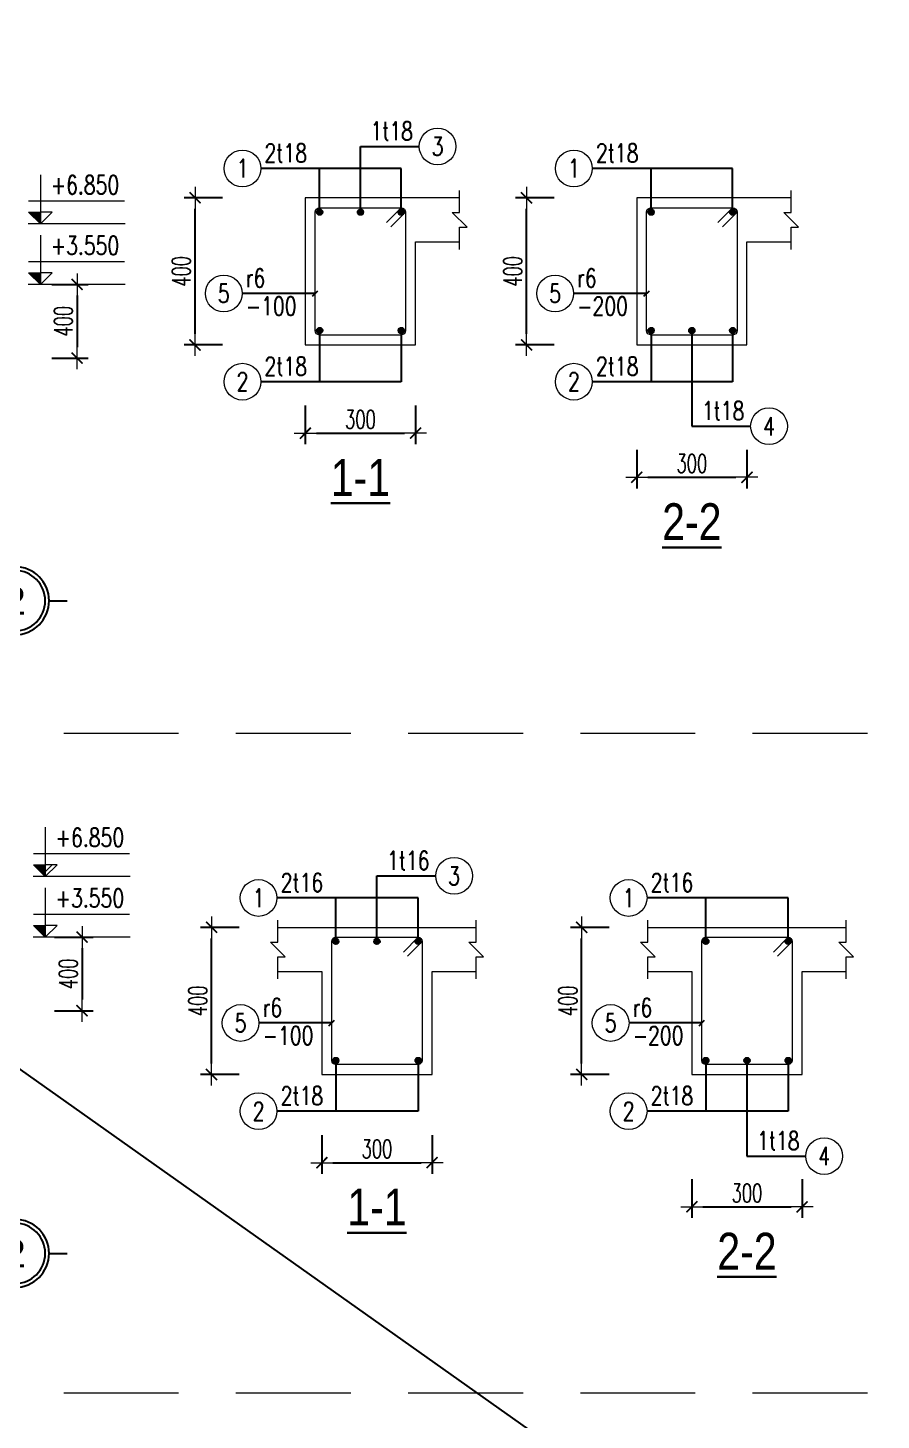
# Model space of a CAD drawing. Header units: millimetres. Extents: x -529861 to -223882, y -171969 to 61504.
# Drawn here: x -464540 to -459896, y -89836 to -82263 of the extents above; entities that cross this region are included whole.
import ezdxf
from ezdxf.enums import TextEntityAlignment as Align

# ---------------------------------------------------------------- set-up
doc = ezdxf.new("R2010")
doc.units = ezdxf.units.MM
doc.header["$LTSCALE"] = 5000
doc.linetypes.add('HIDDEN', pattern=[0.375, 0.25, -0.125])
doc.layers.get('Defpoints').update_dxf_attribs({"color": 143})
for name, color, linetype, lineweight in [('dim', 8, 'Continuous', 18), ('kata_dim', 8, 'Continuous', 15), ('kata_net khuat', 9, 'HIDDEN', 5), ('kata_net manh', 8, 'Continuous', 5), ('kata_net thay', 4, 'Continuous', 20), ('kata_text', 7, 'Continuous', 30), ('kata_thep chu', 1, 'Continuous', 35), ('kata_thep dai', 220, 'Continuous', 20), ('S-dims', 8, 'Continuous', 18)]:
    doc.layers.add(name, color=color, linetype=linetype, lineweight=lineweight)
doc.layers.add('KCS_Plotter', color=11, linetype='Continuous', plot=False)
doc.layers.add('text', color=255, linetype='Continuous')
doc.styles.add('AVANH', font='')
doc.styles.add('kata_text', font='arial.ttf', dxfattribs={"width": 0.8})
doc.styles.add('vnsimpli', font='vnsimli.shx', dxfattribs={"width": 0.65})
doc.styles.get('AVANH').set_extended_font_data('.VnArialH')
doc.dimstyles.new('kata_dim_20', dxfattribs={"dimscale": 20, "dimtxt": 2.5, "dimasz": 1.5, "dimexe": 1.5, "dimexo": 2.5, "dimtad": 1, "dimdec": 0, "dimzin": 0, "dimdsep": 46, "dimtxsty": 'vnsimpli', "dimblk": 'kata_block_ArchTick', "dimcen": 0.09, "dimdle": 1.2, "dimclrd": 8, "dimclre": 8, "dimclrt": 3, "dimadec": 0, "dimazin": 0, "dimtfac": 1, "dimtdec": 0, "dimtix": 1, "dimtofl": 0, "dimtmove": 0, "dimatfit": 3, "dimfxl": 3.75, "dimfxlon": 1, "dimtolj": 1, "dimtzin": 0, "dimarcsym": 0})
doc.dimstyles.new('kata_dim_40', dxfattribs={"dimscale": 40, "dimtxt": 2.5, "dimasz": 1.5, "dimexe": 1.5, "dimexo": 2.5, "dimtad": 1, "dimdec": 0, "dimzin": 0, "dimdsep": 46, "dimtxsty": 'vnsimpli', "dimblk": 'kata_block_ArchTick', "dimcen": 0.09, "dimdle": 1.2, "dimclrd": 8, "dimclre": 8, "dimclrt": 3, "dimadec": 0, "dimazin": 0, "dimtfac": 1, "dimtdec": 0, "dimtix": 1, "dimtofl": 0, "dimtmove": 0, "dimatfit": 3, "dimfxl": 3.75, "dimfxlon": 1, "dimtolj": 1, "dimtzin": 0, "dimarcsym": 0})

# ---------------------------------------------------------------- blocks, each defined once
blk = doc.blocks.new('kata_block_ArchTick')
at = {"color": 8}
blk.add_line((1, 0), (-1, 0), dxfattribs=at)
at = {"color": 8, "const_width": 0.15}
blk.add_lwpolyline([(-0.5, -0.5), (0.5, 0.5)], dxfattribs=at)
blk = doc.blocks.new('*D76')
at = {"layer": 'Defpoints', "color": 0, "linetype": 'ByBlock', "ltscale": 1500, "transparency": 16777216}
for p in [(-464509.204898637, -83658.93447364464), (-464509.204898637, -84058.93447364464), (-464271.9815060033, -84058.93447364464)]:
    blk.add_point(p, dxfattribs=at)
at = {"layer": 'kata_dim', "color": 8, "linetype": 'ByBlock', "lineweight": -2, "ltscale": 1500, "transparency": 16777216}
for p, q in [((-464409.204898637, -83658.93447364464), (-464211.9815060033, -83658.93447364464)), ((-464271.9815060033, -83718.93447364464), (-464271.9815060033, -83998.93447364464)), ((-464409.204898637, -84058.93447364464), (-464211.9815060033, -84058.93447364464))]:
    blk.add_line(p, q, dxfattribs=at)
at = {"layer": 'kata_dim', "color": 8, "linetype": 'ByBlock', "lineweight": -2, "ltscale": 1500, "transparency": 16777216, "xscale": 60, "yscale": 60, "zscale": 60}
for p, rotation in [((-464271.9815060033, -83658.93447364464), 90), ((-464271.9815060033, -84058.93447364464), 270)]:
    blk.add_blockref('kata_block_ArchTick', p, dxfattribs=dict(at, rotation=rotation))
at = {"layer": 'kata_dim', "color": 3, "linetype": 'ByBlock', "ltscale": 1500, "transparency": 16777216, "insert": (-464346.9815060032, -83858.93447364449), "char_height": 100, "attachment_point": 5, "rotation": 90, "style": 'vnsimpli'}
blk.add_mtext('\\A1;400', dxfattribs=at)
blk = doc.blocks.new('kata_block_CT')
at = {"layer": 'S-dims', "linetype": 'ByBlock', "ltscale": 1500}
blk.add_hatch(color=256, dxfattribs=at).paths.add_polyline_path([(-1.818989403545856e-12, 1.596954857557193), (-1.612010908635057, 1.596954857557193), (-1.818989403545856e-12, -4.547473508864641e-13)])
h = blk.add_hatch(dxfattribs=at)
h.set_pattern_fill('ANSI31', color=256, scale=1.406250541793835, style=0)
h.set_pattern_definition([(45.00000000000001, (-1.818989403545856e-12, 5.002220859751105e-12), (-3.157122508925225, 3.157122508925225), [])])
h.paths.add_polyline_path([(-1.818989403545856e-12, 1.596954857557193), (-1.818989403545856e-12, -4.547473508864641e-13), (1.612010908922457, 1.596954857557193)])
for p, q in [((-1.592704896860596, 3.140833880479022), (11.46947077315235, 3.140833880479022)), ((11.56125648125999, 5.002220859751105e-12), (-1.638695725139769, 5.002220859751105e-12))]:
    blk.add_line(p, q, dxfattribs=at)
for points in [[(-1.818989403545856e-12, 6.694950748643805), (-1.818989403545856e-12, -4.547473508864641e-13)], [(-1.818989403545856e-12, -4.547473508864641e-13), (-1.612010908635057, 1.596954857557193), (-1.818989403545856e-12, 1.596954857557193)], [(-1.818989403545856e-12, -4.547473508864641e-13), (1.612010908922457, 1.596954857557193), (-1.818989403545856e-12, 1.596954857557193)]]:
    blk.add_lwpolyline(points, dxfattribs=at)
at = {"layer": 'S-dims', "color": 3, "style": 'vnsimpli', "width": 0.75}
blk.add_attdef('CT', (1.409564409344966, 4.068271311703484), '', height=2.5, dxfattribs=at)
blk = doc.blocks.new('kata_block_GRID')
at = {"layer": 'dim', "color": 250, "linetype": 'Continuous', "lineweight": -3}
for p, q in [((-0.003069858671185699, 4.621936058582317), (-0.003069858671185699, 7.082257742461767)), ((-4.628075776428378, -0.003069858671263859), (-7.088397460513452, -0.003069858671263859)), ((4.633360719258999, -0.003069858729762842), (7.093682403344044, -0.003069858729762842)), ((-0.003069858729507047, -4.62807577604141), (-0.003069858729507047, -7.088397459920852))]:
    blk.add_line(p, q, dxfattribs=at)
at = {"layer": 'dim', "color": 250, "linetype": 'Continuous', "lineweight": -3, "extrusion": (0, 0, -1)}
blk.add_ellipse((-0.003069858729507047, -0.003069858729762842), major_axis=(-4.625005843929168, 0.0008261058644820616), ratio=0.9999999999162872, start_param=3.141414036333157, end_param=9.424599343512742, dxfattribs=at)
at = {"layer": 'dim', "color": 9, "linetype": 'Continuous', "lineweight": -3, "extrusion": (0, 0, -0.9999999999999999)}
blk.add_ellipse((-0.003069858729507047, -0.003069858729762842), major_axis=(-4.09891770926371, 0.00306985872976267), ratio=0.99999999991626, start_param=3.140843709996926, end_param=9.424029017176512, dxfattribs=at)
at = {"layer": 'text', "color": 33, "style": 'AVANH'}
blk.add_attdef('GRID', text='', height=3.75, dxfattribs=at).set_placement((0, 0), align=Align.MIDDLE)
blk = doc.blocks.new('*D85')
at = {"layer": 'Defpoints', "color": 0, "linetype": 'ByBlock', "ltscale": 1500, "transparency": 16777216}
for p in [(-463029.8932767363, -83987.61393276801), (-462429.8932767363, -83987.61393276801), (-462429.8932767363, -84467.61393276801)]:
    blk.add_point(p, dxfattribs=at)
at = {"layer": 'kata_dim', "color": 8, "linetype": 'ByBlock', "lineweight": -2, "ltscale": 1500, "transparency": 16777216}
for p, q in [((-463029.8932767363, -84317.61393276801), (-463029.8932767363, -84527.61393276801)), ((-462429.8932767363, -84317.61393276801), (-462429.8932767363, -84527.61393276801)), ((-462969.8932767363, -84467.61393276801), (-462489.8932767363, -84467.61393276801))]:
    blk.add_line(p, q, dxfattribs=at)
at = {"layer": 'kata_dim', "color": 8, "linetype": 'ByBlock', "lineweight": -2, "ltscale": 1500, "transparency": 16777216, "xscale": 60, "yscale": 60, "zscale": 60, "rotation": 180}
blk.add_blockref('kata_block_ArchTick', (-463029.8932767363, -84467.61393276801), dxfattribs=at)
at = {"layer": 'kata_dim', "color": 8, "linetype": 'ByBlock', "lineweight": -2, "ltscale": 1500, "transparency": 16777216, "xscale": 60, "yscale": 60, "zscale": 60}
blk.add_blockref('kata_block_ArchTick', (-462429.8932767363, -84467.61393276801), dxfattribs=at)
at = {"layer": 'kata_dim', "color": 3, "linetype": 'ByBlock', "ltscale": 1500, "transparency": 16777216, "insert": (-462729.8932767363, -84392.61393276801), "char_height": 100, "attachment_point": 5, "style": 'vnsimpli'}
blk.add_mtext('\\A1;300', dxfattribs=at)
blk = doc.blocks.new('kata_block_TD')
at = {"color": 6, "linetype": 'ByBlock', "lineweight": -2, "style": 'kata_text', "width": 0.8}
blk.add_attdef('SECTDET2', text='', height=5, dxfattribs=at).set_placement((0, 7.970649532882817), align=Align.CENTER)
at = {"color": 0, "linetype": 'ByBlock', "lineweight": -2, "style": 'kata_text', "width": 0.8}
blk.add_attdef('SECTDET1', text='', height=5, dxfattribs=at).set_placement((0, 1.470649532882817), align=Align.CENTER)
blk = doc.blocks.new('*D86')
at = {"layer": 'Defpoints', "color": 0, "linetype": 'ByBlock', "ltscale": 1500, "transparency": 16777216}
for p in [(-463629.8932767381, -83187.61393276804), (-463029.8932767365, -83187.61393276804), (-463029.8932767365, -83987.61393276804)]:
    blk.add_point(p, dxfattribs=at)
at = {"layer": 'kata_dim', "color": 8, "linetype": 'ByBlock', "lineweight": -2, "ltscale": 1500, "transparency": 16777216}
for p, q in [((-463479.8932767381, -83187.61393276804), (-463689.8932767381, -83187.61393276804)), ((-463629.8932767381, -83927.61393276804), (-463629.8932767381, -83247.61393276804)), ((-463479.8932767381, -83987.61393276804), (-463689.8932767381, -83987.61393276804))]:
    blk.add_line(p, q, dxfattribs=at)
at = {"layer": 'kata_dim', "color": 8, "linetype": 'ByBlock', "lineweight": -2, "ltscale": 1500, "transparency": 16777216, "xscale": 60, "yscale": 60, "zscale": 60}
for p, rotation in [((-463629.8932767381, -83187.61393276804), 90), ((-463629.8932767381, -83987.61393276804), 270)]:
    blk.add_blockref('kata_block_ArchTick', p, dxfattribs=dict(at, rotation=rotation))
at = {"layer": 'kata_dim', "color": 3, "linetype": 'ByBlock', "ltscale": 1500, "transparency": 16777216, "insert": (-463704.8932767379, -83587.6139327679), "char_height": 100, "attachment_point": 5, "rotation": 90, "style": 'vnsimpli'}
blk.add_mtext('\\A1;400', dxfattribs=at)
blk = doc.blocks.new('kata_block_THEP')
at = {"layer": 'kata_thep chu', "color": 0}
for p, q in [((-0.5, 0), (0.5, 0)), ((-0.3535533905960619, 0.353553390592424), (0.3535533905960619, -0.353553390592424)), ((0.3535533905960619, 0.353553390592424), (-0.3535533905960619, -0.353553390592424)), ((0, 0.5), (0, -0.5))]:
    blk.add_line(p, q, dxfattribs=at)
at = {"layer": 'kata_thep chu', "color": 0, "const_width": 0.08333333333333334}
blk.add_lwpolyline([(-0.5, -1.818989403545856e-12, 1), (0.5000000000145519, -1.818989403545856e-12, 1), (-0.5, -1.818989403545856e-12, 1)], format="xyb", dxfattribs=at)
blk = doc.blocks.new('*U68')
blk.add_circle((-2.5, 0), 2.5)
at = {"layer": 'kata_text', "color": 3, "style": 'vnsimpli', "width": 0.75}
blk.add_attdef('DK1', (0.5, 0.8455043070534884), '', height=2.5, dxfattribs=at)
at = {"layer": 'kata_text', "color": 7, "style": 'vnsimpli', "width": 0.75}
blk.add_attdef('SH2', text='', height=2.5, dxfattribs=at).set_placement((-2.5, 0), align=Align.MIDDLE)
blk = doc.blocks.new('*U54')
blk.add_circle((2.5, 0), 2.5)
at = {"layer": 'kata_text', "color": 3, "style": 'vnsimpli', "width": 0.75}
blk.add_attdef('DK2', text='', height=2.5, dxfattribs=at).set_placement((-0.85, 0.8455043070534884), align=Align.RIGHT)
at = {"layer": 'kata_text', "color": 7, "style": 'vnsimpli', "width": 0.75}
blk.add_attdef('SH3', text='', height=2.5, dxfattribs=at).set_placement((2.5, 0), align=Align.MIDDLE)
blk = doc.blocks.new('*U70')
blk.add_circle((-2.5, 0), 2.5)
at = {"layer": 'kata_text', "color": 3, "style": 'vnsimpli', "width": 0.75}
for tag, p in [('DK1', (0.5, 0.8455043070534884)), ('KC1', (0.5, -2.972544307831413))]:
    blk.add_attdef(tag, p, '', height=2.5, dxfattribs=at)
at = {"layer": 'kata_text', "color": 7, "style": 'vnsimpli', "width": 0.75}
blk.add_attdef('SH2', text='', height=2.5, dxfattribs=at).set_placement((-2.5, 0), align=Align.MIDDLE)
blk = doc.blocks.new('*D89')
at = {"layer": 'Defpoints', "color": 0, "linetype": 'ByBlock', "ltscale": 1500, "transparency": 16777216}
for p in [(-461226.142224089, -83987.61393276801), (-460626.142224089, -83987.61393276801), (-460626.142224089, -84707.61393276801)]:
    blk.add_point(p, dxfattribs=at)
at = {"layer": 'kata_dim', "color": 8, "linetype": 'ByBlock', "lineweight": -2, "ltscale": 1500, "transparency": 16777216}
for p, q in [((-461226.142224089, -84557.61393276801), (-461226.142224089, -84767.61393276801)), ((-460626.142224089, -84557.61393276801), (-460626.142224089, -84767.61393276801)), ((-461166.142224089, -84707.61393276801), (-460686.142224089, -84707.61393276801))]:
    blk.add_line(p, q, dxfattribs=at)
at = {"layer": 'kata_dim', "color": 8, "linetype": 'ByBlock', "lineweight": -2, "ltscale": 1500, "transparency": 16777216, "xscale": 60, "yscale": 60, "zscale": 60, "rotation": 180}
blk.add_blockref('kata_block_ArchTick', (-461226.142224089, -84707.61393276801), dxfattribs=at)
at = {"layer": 'kata_dim', "color": 8, "linetype": 'ByBlock', "lineweight": -2, "ltscale": 1500, "transparency": 16777216, "xscale": 60, "yscale": 60, "zscale": 60}
blk.add_blockref('kata_block_ArchTick', (-460626.142224089, -84707.61393276801), dxfattribs=at)
at = {"layer": 'kata_dim', "color": 3, "linetype": 'ByBlock', "ltscale": 1500, "transparency": 16777216, "insert": (-460926.142224089, -84632.61393276801), "char_height": 100, "attachment_point": 5, "style": 'vnsimpli'}
blk.add_mtext('\\A1;300', dxfattribs=at)
blk = doc.blocks.new('*D90')
at = {"layer": 'Defpoints', "color": 0, "linetype": 'ByBlock', "ltscale": 1500, "transparency": 16777216}
for p in [(-461826.1422240906, -83187.61393276804), (-461226.1422240892, -83187.61393276804), (-461226.1422240892, -83987.61393276804)]:
    blk.add_point(p, dxfattribs=at)
at = {"layer": 'kata_dim', "color": 8, "linetype": 'ByBlock', "lineweight": -2, "ltscale": 1500, "transparency": 16777216}
for p, q in [((-461676.1422240906, -83187.61393276804), (-461886.1422240906, -83187.61393276804)), ((-461826.1422240906, -83927.61393276804), (-461826.1422240906, -83247.61393276804)), ((-461676.1422240906, -83987.61393276804), (-461886.1422240906, -83987.61393276804))]:
    blk.add_line(p, q, dxfattribs=at)
at = {"layer": 'kata_dim', "color": 8, "linetype": 'ByBlock', "lineweight": -2, "ltscale": 1500, "transparency": 16777216, "xscale": 60, "yscale": 60, "zscale": 60}
for p, rotation in [((-461826.1422240906, -83187.61393276804), 90), ((-461826.1422240906, -83987.61393276804), 270)]:
    blk.add_blockref('kata_block_ArchTick', p, dxfattribs=dict(at, rotation=rotation))
at = {"layer": 'kata_dim', "color": 3, "linetype": 'ByBlock', "ltscale": 1500, "transparency": 16777216, "insert": (-461901.1422240905, -83587.6139327679), "char_height": 100, "attachment_point": 5, "rotation": 90, "style": 'vnsimpli'}
blk.add_mtext('\\A1;400', dxfattribs=at)
blk = doc.blocks.new('*D96')
at = {"layer": 'Defpoints', "color": 0, "linetype": 'ByBlock', "ltscale": 1500, "transparency": 16777216}
for p in [(-464548.1838161207, -87208.87953899532), (-464548.1838161207, -87608.87953899532), (-464245.2723705025, -87608.87953899532)]:
    blk.add_point(p, dxfattribs=at)
at = {"layer": 'kata_dim', "color": 8, "linetype": 'ByBlock', "lineweight": -2, "ltscale": 1500, "transparency": 16777216}
for p, q in [((-464395.2723705025, -87208.87953899532), (-464185.2723705025, -87208.87953899532)), ((-464245.2723705025, -87268.87953899532), (-464245.2723705025, -87548.87953899532)), ((-464395.2723705025, -87608.87953899532), (-464185.2723705025, -87608.87953899532))]:
    blk.add_line(p, q, dxfattribs=at)
at = {"layer": 'kata_dim', "color": 8, "linetype": 'ByBlock', "lineweight": -2, "ltscale": 1500, "transparency": 16777216, "xscale": 60, "yscale": 60, "zscale": 60}
for p, rotation in [((-464245.2723705025, -87208.87953899532), 90), ((-464245.2723705025, -87608.87953899532), 270)]:
    blk.add_blockref('kata_block_ArchTick', p, dxfattribs=dict(at, rotation=rotation))
at = {"layer": 'kata_dim', "color": 3, "linetype": 'ByBlock', "ltscale": 1500, "transparency": 16777216, "insert": (-464320.2723705024, -87408.87953899517), "char_height": 100, "attachment_point": 5, "rotation": 90, "style": 'vnsimpli'}
blk.add_mtext('\\A1;400', dxfattribs=at)
blk = doc.blocks.new('*D104')
at = {"layer": 'Defpoints', "color": 0, "linetype": 'ByBlock', "ltscale": 1500, "transparency": 16777216}
for p in [(-462940.0790822753, -87955.75851547522), (-462340.0790822753, -87955.75851547522), (-462340.0790822753, -88435.75851547522)]:
    blk.add_point(p, dxfattribs=at)
at = {"layer": 'kata_dim', "color": 8, "linetype": 'ByBlock', "lineweight": -2, "ltscale": 1500, "transparency": 16777216}
for p, q in [((-462940.0790822753, -88285.75851547522), (-462940.0790822753, -88495.75851547522)), ((-462340.0790822753, -88285.75851547522), (-462340.0790822753, -88495.75851547522)), ((-462880.0790822753, -88435.75851547522), (-462400.0790822753, -88435.75851547522))]:
    blk.add_line(p, q, dxfattribs=at)
at = {"layer": 'kata_dim', "color": 8, "linetype": 'ByBlock', "lineweight": -2, "ltscale": 1500, "transparency": 16777216, "xscale": 60, "yscale": 60, "zscale": 60, "rotation": 180}
blk.add_blockref('kata_block_ArchTick', (-462940.0790822753, -88435.75851547522), dxfattribs=at)
at = {"layer": 'kata_dim', "color": 8, "linetype": 'ByBlock', "lineweight": -2, "ltscale": 1500, "transparency": 16777216, "xscale": 60, "yscale": 60, "zscale": 60}
blk.add_blockref('kata_block_ArchTick', (-462340.0790822753, -88435.75851547522), dxfattribs=at)
at = {"layer": 'kata_dim', "color": 3, "linetype": 'ByBlock', "ltscale": 1500, "transparency": 16777216, "insert": (-462640.0790822753, -88360.75851547522), "char_height": 100, "attachment_point": 5, "style": 'vnsimpli'}
blk.add_mtext('\\A1;300', dxfattribs=at)
blk = doc.blocks.new('*D105')
at = {"layer": 'Defpoints', "color": 0, "linetype": 'ByBlock', "ltscale": 1500, "transparency": 16777216}
for p in [(-463540.079082277, -87155.75851547525), (-462940.0790822756, -87155.75851547525), (-462940.0790822756, -87955.75851547525)]:
    blk.add_point(p, dxfattribs=at)
at = {"layer": 'kata_dim', "color": 8, "linetype": 'ByBlock', "lineweight": -2, "ltscale": 1500, "transparency": 16777216}
for p, q in [((-463390.079082277, -87155.75851547525), (-463600.079082277, -87155.75851547525)), ((-463540.079082277, -87895.75851547525), (-463540.079082277, -87215.75851547525)), ((-463390.079082277, -87955.75851547525), (-463600.079082277, -87955.75851547525))]:
    blk.add_line(p, q, dxfattribs=at)
at = {"layer": 'kata_dim', "color": 8, "linetype": 'ByBlock', "lineweight": -2, "ltscale": 1500, "transparency": 16777216, "xscale": 60, "yscale": 60, "zscale": 60}
for p, rotation in [((-463540.079082277, -87155.75851547525), 90), ((-463540.079082277, -87955.75851547525), 270)]:
    blk.add_blockref('kata_block_ArchTick', p, dxfattribs=dict(at, rotation=rotation))
at = {"layer": 'kata_dim', "color": 3, "linetype": 'ByBlock', "ltscale": 1500, "transparency": 16777216, "insert": (-463615.0790822768, -87555.7585154751), "char_height": 100, "attachment_point": 5, "rotation": 90, "style": 'vnsimpli'}
blk.add_mtext('\\A1;400', dxfattribs=at)
blk = doc.blocks.new('*D106')
at = {"layer": 'Defpoints', "color": 0, "linetype": 'ByBlock', "ltscale": 1500, "transparency": 16777216}
for p in [(-460926.0115202915, -87955.75851547522), (-460326.0115202915, -87955.75851547522), (-460326.0115202915, -88675.75851547522)]:
    blk.add_point(p, dxfattribs=at)
at = {"layer": 'kata_dim', "color": 8, "linetype": 'ByBlock', "lineweight": -2, "ltscale": 1500, "transparency": 16777216}
for p, q in [((-460926.0115202915, -88525.75851547522), (-460926.0115202915, -88735.75851547522)), ((-460326.0115202915, -88525.75851547522), (-460326.0115202915, -88735.75851547522)), ((-460866.0115202915, -88675.75851547522), (-460386.0115202915, -88675.75851547522))]:
    blk.add_line(p, q, dxfattribs=at)
at = {"layer": 'kata_dim', "color": 8, "linetype": 'ByBlock', "lineweight": -2, "ltscale": 1500, "transparency": 16777216, "xscale": 60, "yscale": 60, "zscale": 60, "rotation": 180}
blk.add_blockref('kata_block_ArchTick', (-460926.0115202915, -88675.75851547522), dxfattribs=at)
at = {"layer": 'kata_dim', "color": 8, "linetype": 'ByBlock', "lineweight": -2, "ltscale": 1500, "transparency": 16777216, "xscale": 60, "yscale": 60, "zscale": 60}
blk.add_blockref('kata_block_ArchTick', (-460326.0115202915, -88675.75851547522), dxfattribs=at)
at = {"layer": 'kata_dim', "color": 3, "linetype": 'ByBlock', "ltscale": 1500, "transparency": 16777216, "insert": (-460626.0115202915, -88600.75851547522), "char_height": 100, "attachment_point": 5, "style": 'vnsimpli'}
blk.add_mtext('\\A1;300', dxfattribs=at)
blk = doc.blocks.new('*D107')
at = {"layer": 'Defpoints', "color": 0, "linetype": 'ByBlock', "ltscale": 1500, "transparency": 16777216}
for p in [(-461526.0115202932, -87155.75851547525), (-460926.0115202917, -87155.75851547525), (-460926.0115202917, -87955.75851547525)]:
    blk.add_point(p, dxfattribs=at)
at = {"layer": 'kata_dim', "color": 8, "linetype": 'ByBlock', "lineweight": -2, "ltscale": 1500, "transparency": 16777216}
for p, q in [((-461376.0115202932, -87155.75851547525), (-461586.0115202932, -87155.75851547525)), ((-461526.0115202932, -87895.75851547525), (-461526.0115202932, -87215.75851547525)), ((-461376.0115202932, -87955.75851547525), (-461586.0115202932, -87955.75851547525))]:
    blk.add_line(p, q, dxfattribs=at)
at = {"layer": 'kata_dim', "color": 8, "linetype": 'ByBlock', "lineweight": -2, "ltscale": 1500, "transparency": 16777216, "xscale": 60, "yscale": 60, "zscale": 60}
for p, rotation in [((-461526.0115202932, -87155.75851547525), 90), ((-461526.0115202932, -87955.75851547525), 270)]:
    blk.add_blockref('kata_block_ArchTick', p, dxfattribs=dict(at, rotation=rotation))
at = {"layer": 'kata_dim', "color": 3, "linetype": 'ByBlock', "ltscale": 1500, "transparency": 16777216, "insert": (-461601.0115202931, -87555.7585154751), "char_height": 100, "attachment_point": 5, "rotation": 90, "style": 'vnsimpli'}
blk.add_mtext('\\A1;400', dxfattribs=at)

msp = doc.modelspace()

# ---------------------------------------------------------------- linework, layer by layer
at = {"layer": 'kata_dim', "linetype": 'ByBlock', "ltscale": 1500}
for points in [[(-462189.8932767363, -83467.61393276801), (-462189.8932767363, -83347.61393276801), (-462149.8932767363, -83347.61393276801), (-462229.8932767363, -83267.61393276801), (-462189.8932767363, -83267.61393276801), (-462189.8932767363, -83147.61393276801)], [(-460386.142224089, -83467.61393276801), (-460386.142224089, -83347.61393276801), (-460346.142224089, -83347.61393276801), (-460426.142224089, -83267.61393276801), (-460386.142224089, -83267.61393276801), (-460386.142224089, -83147.61393276801)], [(-463180.0790822753, -87435.75851547522), (-463180.0790822753, -87315.75851547522), (-463140.0790822753, -87315.75851547522), (-463220.0790822753, -87235.75851547522), (-463180.0790822753, -87235.75851547522), (-463180.0790822753, -87115.75851547522)], [(-462100.0790822753, -87435.75851547522), (-462100.0790822753, -87315.75851547522), (-462060.0790822753, -87315.75851547522), (-462140.0790822753, -87235.75851547522), (-462100.0790822753, -87235.75851547522), (-462100.0790822753, -87115.75851547522)], [(-461166.0115202915, -87435.75851547522), (-461166.0115202915, -87315.75851547522), (-461126.0115202915, -87315.75851547522), (-461206.0115202915, -87235.75851547522), (-461166.0115202915, -87235.75851547522), (-461166.0115202915, -87115.75851547522)], [(-460086.0115202915, -87435.75851547522), (-460086.0115202915, -87315.75851547522), (-460046.0115202915, -87315.75851547522), (-460126.0115202915, -87235.75851547522), (-460086.0115202915, -87235.75851547522), (-460086.0115202915, -87115.75851547522)]]:
    msp.add_lwpolyline(points, dxfattribs=at)
at = {"layer": 'kata_net khuat', "ltscale": 0.5}
for p, q in [((-471845.1049399269, -86100.26858858603), (-454582.6048049783, -86100.26858858603)), ((-471845.1049399269, -89687.76846632666), (-454582.6048049783, -89687.76846632666))]:
    msp.add_line(p, q, dxfattribs=at)
at = {"layer": 'kata_net thay', "linetype": 'ByBlock', "ltscale": 1500}
for points in [[(-462189.8932767363, -83187.61393276801), (-462429.8932767363, -83187.61393276801), (-462429.8932767363, -83187.61393276801), (-463029.8932767363, -83187.61393276801), (-463029.8932767363, -83987.61393276801), (-462429.8932767363, -83987.61393276801), (-462429.8932767363, -83427.61393276801), (-462189.8932767363, -83427.61393276801)], [(-460386.142224089, -83187.61393276801), (-460626.142224089, -83187.61393276801), (-460626.142224089, -83187.61393276801), (-461226.142224089, -83187.61393276801), (-461226.142224089, -83987.61393276801), (-460626.142224089, -83987.61393276801), (-460626.142224089, -83427.61393276801), (-460386.142224089, -83427.61393276801)], [(-463180.0790822753, -87155.75851547522), (-462940.0790822753, -87155.75851547522), (-462940.0790822753, -87155.75851547522), (-462340.0790822753, -87155.75851547522), (-462340.0790822753, -87155.75851547522), (-462100.0790822753, -87155.75851547522)], [(-461166.0115202915, -87155.75851547522), (-460926.0115202915, -87155.75851547522), (-460926.0115202915, -87155.75851547522), (-460326.0115202915, -87155.75851547522), (-460326.0115202915, -87155.75851547522), (-460086.0115202915, -87155.75851547522)], [(-463180.0790822753, -87395.75851547522), (-462940.0790822753, -87395.75851547522), (-462940.0790822753, -87955.75851547522), (-462340.0790822753, -87955.75851547522), (-462340.0790822753, -87395.75851547522), (-462100.0790822753, -87395.75851547522)], [(-461166.0115202915, -87395.75851547522), (-460926.0115202915, -87395.75851547522), (-460926.0115202915, -87955.75851547522), (-460326.0115202915, -87955.75851547522), (-460326.0115202915, -87395.75851547522), (-460086.0115202915, -87395.75851547522)]]:
    msp.add_lwpolyline(points, dxfattribs=at)
at = {"layer": 'kata_thep dai', "linetype": 'ByBlock', "ltscale": 1500}
for points in [[(-462587.8932767363, -83321.61393276801), (-462507.8932767363, -83241.61393276801, -0.414213562), (-462483.8932767363, -83265.61393276801), (-462483.8932767363, -83909.61393276801, -0.414213562), (-462507.8932767363, -83933.61393276801), (-462951.8932767363, -83933.61393276801, -0.414213562), (-462975.8932767363, -83909.61393276801), (-462975.8932767363, -83265.61393276801, -0.414213562), (-462951.8932767363, -83241.61393276801), (-462507.8932767363, -83241.61393276801, -0.414213562), (-462483.8932767363, -83265.61393276801), (-462563.8932767363, -83345.61393276801)], [(-460784.142224089, -83321.61393276801), (-460704.142224089, -83241.61393276801, -0.414213562), (-460680.142224089, -83265.61393276801), (-460680.142224089, -83909.61393276801, -0.414213562), (-460704.142224089, -83933.61393276801), (-461148.142224089, -83933.61393276801, -0.414213562), (-461172.142224089, -83909.61393276801), (-461172.142224089, -83265.61393276801, -0.414213562), (-461148.142224089, -83241.61393276801), (-460704.142224089, -83241.61393276801, -0.414213562), (-460680.142224089, -83265.61393276801), (-460760.142224089, -83345.61393276801)], [(-462496.0790822753, -87289.75851547522), (-462416.0790822753, -87209.75851547522, -0.414213562), (-462394.0790822753, -87231.75851547522), (-462394.0790822753, -87879.75851547522, -0.414213562), (-462416.0790822753, -87901.75851547522), (-462864.0790822753, -87901.75851547522, -0.414213562), (-462886.0790822753, -87879.75851547522), (-462886.0790822753, -87231.75851547522, -0.414213562), (-462864.0790822753, -87209.75851547522), (-462416.0790822753, -87209.75851547522, -0.414213562), (-462394.0790822753, -87231.75851547522), (-462474.0790822753, -87311.75851547522)], [(-460482.0115202915, -87289.75851547522), (-460402.0115202915, -87209.75851547522, -0.414213562), (-460380.0115202915, -87231.75851547522), (-460380.0115202915, -87879.75851547522, -0.414213562), (-460402.0115202915, -87901.75851547522), (-460850.0115202915, -87901.75851547522, -0.414213562), (-460872.0115202915, -87879.75851547522), (-460872.0115202915, -87231.75851547522, -0.414213562), (-460850.0115202915, -87209.75851547522), (-460402.0115202915, -87209.75851547522, -0.414213562), (-460380.0115202915, -87231.75851547522), (-460460.0115202915, -87311.75851547522)]]:
    msp.add_lwpolyline(points, format="xyb", dxfattribs=at)
at = {"layer": 'KCS_Plotter', "linetype": 'ByBlock', "ltscale": 1500}
msp.add_line((-472595.1049399457, -82262.76871084442), (-451595.1049399387, -97112.76822181189), dxfattribs=at)

# ---------------------------------------------------------------- block references
at = {"layer": 'kata_dim', "linetype": 'ByBlock', "ltscale": 1500, "xscale": 40, "yscale": 40, "zscale": 40}
for p in [(-464609.5200845199, -85378.93447364461), (-464609.5200845199, -88928.87953899529)]:
    msp.add_blockref('kata_block_GRID', p, dxfattribs=at).add_auto_attribs({'GRID': '2'})
at = {"layer": 'kata_net manh', "linetype": 'ByBlock', "ltscale": 1500, "xscale": 40, "yscale": 40, "zscale": 40}
for name, p, values in [('*U54', (-462409.8932767363, -82907.61393276801), {'SH3': '3', 'DK2': '1t18'}), ('*U68', (-463271.8932767363, -83027.61393276801), {'SH2': '1', 'DK1': '2t18'}), ('*U68', (-461468.142224089, -83027.61393276801), {'SH2': '1', 'DK1': '2t18'}), ('*U70', (-463373.8932767363, -83707.61393276801), {'SH2': '5', 'DK1': 'r6', 'KC1': '-100'}), ('*U70', (-461570.142224089, -83707.61393276801), {'SH2': '5', 'DK1': 'r6', 'KC1': '-200'}), ('*U68', (-463271.8932767363, -84187.61393276801), {'SH2': '2', 'DK1': '2t18'}), ('*U68', (-461468.142224089, -84187.61393276801), {'SH2': '2', 'DK1': '2t18'}), ('*U54', (-460606.142224089, -84429.61393276801), {'SH3': '4', 'DK2': '1t18'}), ('*U54', (-462320.0790822753, -86875.75851547522), {'SH3': '3', 'DK2': '1t16'}), ('*U68', (-463184.0790822753, -86995.75851547522), {'SH2': '1', 'DK1': '2t16'}), ('*U68', (-461170.0115202915, -86995.75851547522), {'SH2': '1', 'DK1': '2t16'}), ('*U70', (-463282.0790822753, -87675.75851547522), {'SH2': '5', 'DK1': 'r6', 'KC1': '-100'}), ('*U70', (-461268.0115202915, -87675.75851547522), {'SH2': '5', 'DK1': 'r6', 'KC1': '-200'}), ('*U68', (-463184.0790822753, -88155.75851547522), {'SH2': '2', 'DK1': '2t18'}), ('*U68', (-461170.0115202915, -88155.75851547522), {'SH2': '2', 'DK1': '2t18'}), ('*U54', (-460306.0115202915, -88399.75851547522), {'SH3': '4', 'DK2': '1t18'})]:
    msp.add_blockref(name, p, dxfattribs=at).add_auto_attribs(values)
at = {"layer": 'kata_text', "linetype": 'ByBlock', "ltscale": 1500}
ref = msp.add_blockref('kata_block_CT', (-464471.981506002, -83329.38370863361), dxfattribs=dict(at, xscale=40, yscale=40, zscale=40))
ref.add_attrib('CT', '+6.850', (-464415.5989296281, -83166.65285616546), dxfattribs={"layer": '0', "color": 3, "height": 100, "style": 'vnsimpli', "width": 0.75})
ref = msp.add_blockref('kata_block_CT', (-464471.981506002, -83658.93447364461), dxfattribs=dict(at, xscale=40, yscale=40, zscale=40))
ref.add_attrib('CT', '+3.550', (-464415.5989296281, -83496.20362117645), dxfattribs={"layer": '0', "color": 3, "height": 100, "style": 'vnsimpli', "width": 0.75})
ref = msp.add_blockref('kata_block_TD', (-462729.8932767363, -84867.61393276801), dxfattribs=dict(at, xscale=40, yscale=40, zscale=40))
ref.add_attrib('SECTDET1', '%%u1-1', dxfattribs={"layer": '0', "color": 0, "linetype": 'ByBlock', "lineweight": -2, "height": 200, "style": 'kata_text', "width": 0.8}).set_placement((-462729.8932767363, -84808.7879514527), align=Align.CENTER)
ref = msp.add_blockref('kata_block_TD', (-460926.142224089, -85107.61393276801), dxfattribs=dict(at, xscale=40, yscale=40, zscale=40))
ref.add_attrib('SECTDET1', '%%u2-2', dxfattribs={"layer": '0', "color": 0, "linetype": 'ByBlock', "lineweight": -2, "height": 200, "style": 'kata_text', "width": 0.8}).set_placement((-460926.142224089, -85048.7879514527), align=Align.CENTER)
ref = msp.add_blockref('kata_block_CT', (-464445.272370501, -86879.32877398429), dxfattribs=dict(at, xscale=40, yscale=40, zscale=40))
ref.add_attrib('CT', '+6.850', (-464388.8897941271, -86716.59792151614), dxfattribs={"layer": '0', "color": 3, "height": 100, "style": 'vnsimpli', "width": 0.75})
ref = msp.add_blockref('kata_block_CT', (-464445.272370501, -87208.87953899529), dxfattribs=dict(at, xscale=40, yscale=40, zscale=40))
ref.add_attrib('CT', '+3.550', (-464388.8897941271, -87046.14868652713), dxfattribs={"layer": '0', "color": 3, "height": 100, "style": 'vnsimpli', "width": 0.75})
ref = msp.add_blockref('kata_block_TD', (-462640.0790822753, -88835.75851547522), dxfattribs=dict(at, xscale=40, yscale=40, zscale=40))
ref.add_attrib('SECTDET1', '%%u1-1', dxfattribs={"layer": '0', "color": 0, "linetype": 'ByBlock', "lineweight": -2, "height": 200, "style": 'kata_text', "width": 0.8}).set_placement((-462640.0790822753, -88776.9325341599), align=Align.CENTER)
ref = msp.add_blockref('kata_block_TD', (-460626.0115202915, -89075.75851547522), dxfattribs=dict(at, xscale=40, yscale=40, zscale=40))
ref.add_attrib('SECTDET1', '%%u2-2', dxfattribs={"layer": '0', "color": 0, "linetype": 'ByBlock', "lineweight": -2, "height": 200, "style": 'kata_text', "width": 0.8}).set_placement((-460626.0115202915, -89016.9325341599), align=Align.CENTER)
at = {"layer": 'kata_thep chu', "linetype": 'ByBlock', "ltscale": 1500}
for p, xscale, yscale, zscale in [((-462951.8932767363, -83265.61393276801), 36, 36, 36), ((-462729.8932767363, -83265.61393276801), 36, 36, 36), ((-462507.8932767363, -83265.61393276801), 36, 36, 36), ((-461148.142224089, -83265.61393276801), 36, 36, 36), ((-460704.142224089, -83265.61393276801), 36, 36, 36), ((-462951.8932767363, -83909.61393276801), 36, 36, 36), ((-462507.8932767363, -83909.61393276801), 36, 36, 36), ((-461148.142224089, -83909.61393276801), 36, 36, 36), ((-460926.142224089, -83909.61393276801), 36, 36, 36), ((-460704.142224089, -83909.61393276801), 36, 36, 36), ((-462864.0790822753, -87231.75851547522), 32, 32, 32), ((-462640.0790822753, -87231.75851547522), 32, 32, 32), ((-462416.0790822753, -87231.75851547522), 32, 32, 32), ((-460850.0115202915, -87231.75851547522), 32, 32, 32), ((-460402.0115202915, -87231.75851547522), 32, 32, 32), ((-462864.0790822753, -87879.75851547522), 36, 36, 36), ((-462416.0790822753, -87879.75851547522), 36, 36, 36), ((-460850.0115202915, -87879.75851547522), 36, 36, 36), ((-460626.0115202915, -87879.75851547522), 36, 36, 36), ((-460402.0115202915, -87879.75851547522), 36, 36, 36)]:
    msp.add_blockref('kata_block_THEP', p, dxfattribs=dict(at, xscale=xscale, yscale=yscale, zscale=zscale))

# ---------------------------------------------------------------- dimensions: what is measured, and where the dimension line sits
at = {"layer": 'kata_dim', "linetype": 'ByBlock', "ltscale": 1500}
for base, p1, p2, picture, middle in [((-463629.8932767381, -83187.61393276804), (-463029.8932767363, -83987.61393276801), (-463029.8932767363, -83187.61393276801), '*D86', (-463704.8932767379, -83587.6139327679)), ((-461826.1422240906, -83187.61393276804), (-461226.142224089, -83987.61393276801), (-461226.142224089, -83187.61393276801), '*D90', (-461901.1422240905, -83587.6139327679)), ((-463540.079082277, -87155.75851547525), (-462940.0790822753, -87955.75851547522), (-462940.0790822753, -87155.75851547522), '*D105', (-463615.0790822768, -87555.7585154751)), ((-461526.0115202932, -87155.75851547525), (-460926.0115202915, -87955.75851547522), (-460926.0115202915, -87155.75851547522), '*D107', (-461601.0115202931, -87555.7585154751))]:
    dim = msp.add_linear_dim(base=base, p1=p1, p2=p2, angle=270, dimstyle='kata_dim_40', override={"dimlfac": 0.5}, dxfattribs=at)
    dim.commit()
    dim.dimension.update_dxf_attribs({"geometry": picture, "text_midpoint": middle})
for base, p1, p2, picture, middle in [((-464271.9815060033, -84058.93447364464), (-464509.2048986368, -83658.93447364461), (-464509.2048986368, -84058.93447364461), '*D76', (-464346.9815060032, -83858.93447364449)), ((-464245.2723705025, -87608.87953899532), (-464548.1838161205, -87208.87953899529), (-464548.1838161205, -87608.87953899529), '*D96', (-464320.2723705024, -87408.87953899517))]:
    dim = msp.add_linear_dim(base=base, p1=p1, p2=p2, angle=270, dimstyle='kata_dim_40', dxfattribs=at)
    dim.commit()
    dim.dimension.update_dxf_attribs({"geometry": picture, "text_midpoint": middle})
for base, p1, p2, picture, middle in [((-462429.8932767363, -84467.61393276801), (-463029.8932767363, -83987.61393276801), (-462429.8932767363, -83987.61393276801), '*D85', (-462729.8932767363, -84392.61393276801)), ((-460626.142224089, -84707.61393276801), (-461226.142224089, -83987.61393276801), (-460626.142224089, -83987.61393276801), '*D89', (-460926.142224089, -84632.61393276801)), ((-462340.0790822753, -88435.75851547522), (-462940.0790822753, -87955.75851547522), (-462340.0790822753, -87955.75851547522), '*D104', (-462640.0790822753, -88360.75851547522)), ((-460326.0115202915, -88675.75851547522), (-460926.0115202915, -87955.75851547522), (-460326.0115202915, -87955.75851547522), '*D106', (-460626.0115202915, -88600.75851547522))]:
    dim = msp.add_linear_dim(base=base, p1=p1, p2=p2, dimstyle='kata_dim_40', override={"dimlfac": 0.5}, dxfattribs=at)
    dim.commit()
    dim.dimension.update_dxf_attribs({"geometry": picture, "text_midpoint": middle})

# ---------------------------------------------------------------- leaders
at = {"layer": 'kata_net manh', "linetype": 'ByBlock', "ltscale": 1500}
for points, override in [([(-462729.8932767363, -83265.61393276801), (-462729.8932767363, -82907.61393276801), (-462409.8932767363, -82907.61393276801)], {"dimldrblk": 'DotBlank'}), ([(-462951.8932767363, -83265.61393276801), (-462951.8932767363, -83027.61393276801), (-463271.8932767363, -83027.61393276801)], {"dimldrblk": 'DotBlank'}), ([(-462507.8932767363, -83265.61393276801), (-462507.8932767363, -83027.61393276801), (-463271.8932767363, -83027.61393276801)], {"dimldrblk": 'DotBlank'}), ([(-461148.142224089, -83265.61393276801), (-461148.142224089, -83027.61393276801), (-461468.142224089, -83027.61393276801)], {"dimldrblk": 'DotBlank'}), ([(-460704.142224089, -83265.61393276801), (-460704.142224089, -83027.61393276801), (-461468.142224089, -83027.61393276801)], {"dimldrblk": 'DotBlank'}), ([(-462975.8932767363, -83707.61393276801), (-463373.8932767363, -83707.61393276801)], {"dimldrblk": 'Oblique'}), ([(-461172.142224089, -83707.61393276801), (-461570.142224089, -83707.61393276801)], {"dimldrblk": 'Oblique'}), ([(-462951.8932767363, -83909.61393276801), (-462951.8932767363, -84187.61393276801), (-463271.8932767363, -84187.61393276801)], {"dimldrblk": 'DotBlank'}), ([(-462507.8932767363, -83909.61393276801), (-462507.8932767363, -84187.61393276801), (-463271.8932767363, -84187.61393276801)], {"dimldrblk": 'DotBlank'}), ([(-461148.142224089, -83909.61393276801), (-461148.142224089, -84187.61393276801), (-461468.142224089, -84187.61393276801)], {"dimldrblk": 'DotBlank'}), ([(-460704.142224089, -83909.61393276801), (-460704.142224089, -84187.61393276801), (-461468.142224089, -84187.61393276801)], {"dimldrblk": 'DotBlank'}), ([(-460926.142224089, -83909.61393276801), (-460926.142224089, -84429.61393276801), (-460606.142224089, -84429.61393276801)], {"dimldrblk": 'DotBlank'}), ([(-462640.0790822753, -87231.75851547522), (-462640.0790822753, -86875.75851547522), (-462320.0790822753, -86875.75851547522)], {"dimldrblk": 'DotBlank'}), ([(-462864.0790822753, -87231.75851547522), (-462864.0790822753, -86995.75851547522), (-463184.0790822753, -86995.75851547522)], {"dimldrblk": 'DotBlank'}), ([(-462416.0790822753, -87231.75851547522), (-462416.0790822753, -86995.75851547522), (-463184.0790822753, -86995.75851547522)], {"dimldrblk": 'DotBlank'}), ([(-460850.0115202915, -87231.75851547522), (-460850.0115202915, -86995.75851547522), (-461170.0115202915, -86995.75851547522)], {"dimldrblk": 'DotBlank'}), ([(-460402.0115202915, -87231.75851547522), (-460402.0115202915, -86995.75851547522), (-461170.0115202915, -86995.75851547522)], {"dimldrblk": 'DotBlank'}), ([(-462886.0790822753, -87675.75851547522), (-463282.0790822753, -87675.75851547522)], {"dimldrblk": 'Oblique'}), ([(-460872.0115202915, -87675.75851547522), (-461268.0115202915, -87675.75851547522)], {"dimldrblk": 'Oblique'}), ([(-462864.0790822753, -87879.75851547522), (-462864.0790822753, -88155.75851547522), (-463184.0790822753, -88155.75851547522)], {"dimldrblk": 'DotBlank'}), ([(-462416.0790822753, -87879.75851547522), (-462416.0790822753, -88155.75851547522), (-463184.0790822753, -88155.75851547522)], {"dimldrblk": 'DotBlank'}), ([(-460850.0115202915, -87879.75851547522), (-460850.0115202915, -88155.75851547522), (-461170.0115202915, -88155.75851547522)], {"dimldrblk": 'DotBlank'}), ([(-460402.0115202915, -87879.75851547522), (-460402.0115202915, -88155.75851547522), (-461170.0115202915, -88155.75851547522)], {"dimldrblk": 'DotBlank'}), ([(-460626.0115202915, -87879.75851547522), (-460626.0115202915, -88399.75851547522), (-460306.0115202915, -88399.75851547522)], {"dimldrblk": 'DotBlank'})]:
    msp.add_leader(points, dimstyle='kata_dim_20', override=override, dxfattribs=at)

doc.saveas('drawing.dxf')
